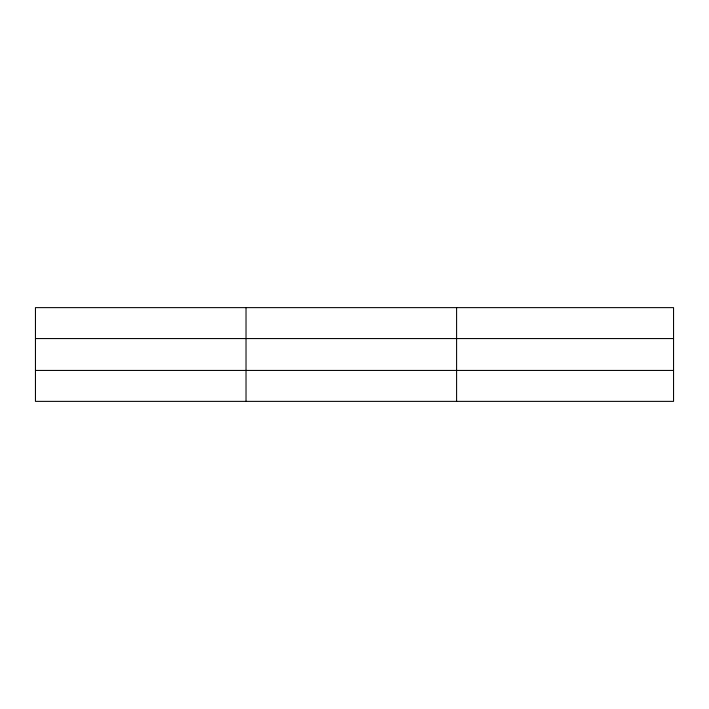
<?xml version="1.0" encoding="UTF-8"?>
<svg xmlns="http://www.w3.org/2000/svg" width="709" height="709" viewBox="0 0 709 709"><rect width="100%" height="100%" fill="white"/><g stroke="black" fill="none" stroke-linecap="round" stroke-linejoin="round"><path stroke-width="1.06" d="M246.023 307.626L246.023 401.374M456.596 307.626L456.596 401.374M673.55 338.565L673.55 307.626L35.45 307.626L35.45 401.374L673.55 401.374L673.55 338.565L35.45 338.565M35.45 370.435L673.55 370.435"/></g></svg>
